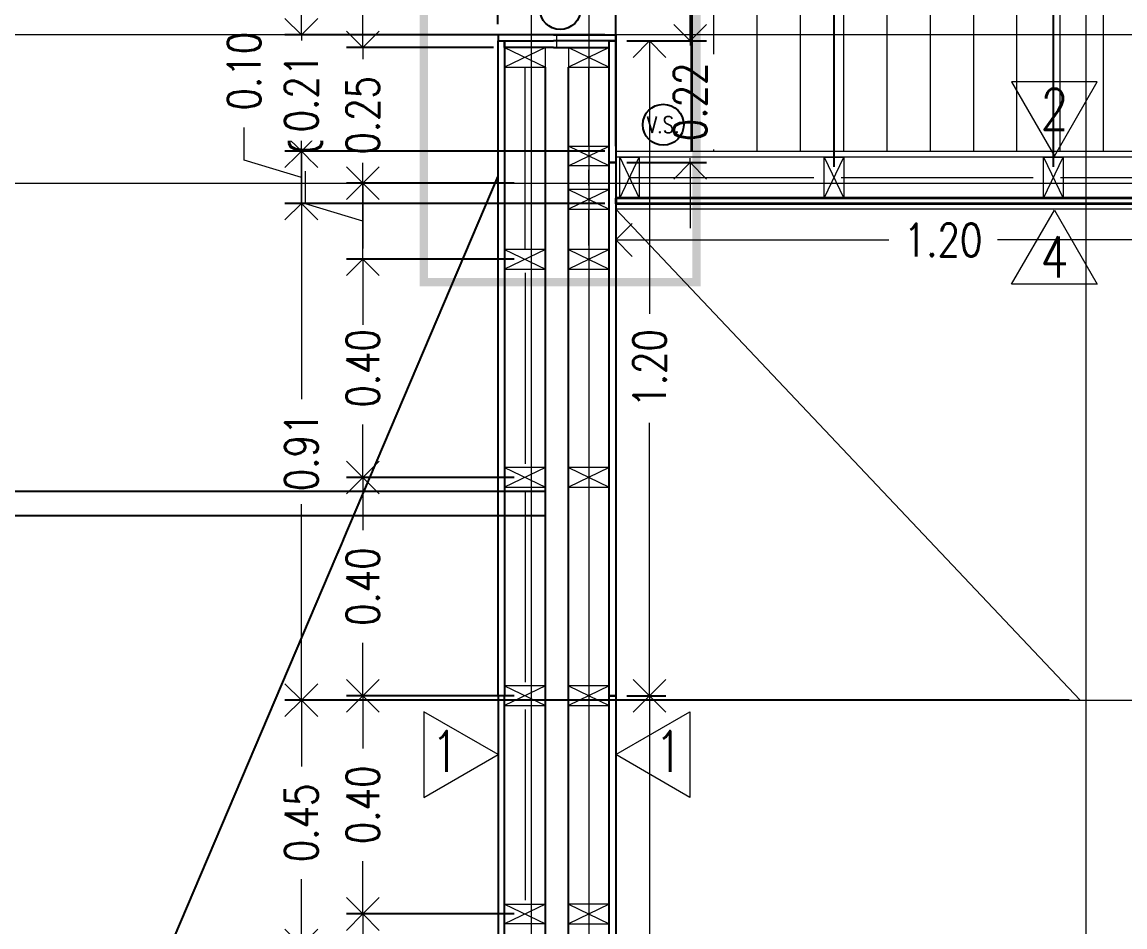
# Model space of a CAD drawing. Header units: metres. Extents: x -2 to 612, y -64 to 156.
# Drawn here: x 462.758 to 464.78, y 48.838 to 50.496 of the extents above; entities that cross this region are included whole.
import ezdxf

# ---------------------------------------------------------------- set-up
doc = ezdxf.new("R2010")
doc.units = ezdxf.units.M
doc.header["$LTSCALE"] = 5
doc.header["$MEASUREMENT"] = 0
doc.layers.get('0').update_dxf_attribs({"color": 30})
doc.layers.get('DEFPOINTS').update_dxf_attribs({"color": 210})
doc.layers.add('_AUX', color=210, linetype='Continuous', lineweight=18, plot=False)
for name, color, linetype, lineweight in [('A-ANNO-DIMS', 3, 'Continuous', 18), ('A-ANNO-SYMB', 3, 'Continuous', 18), ('A-ANNO-TEXT', 3, 'Continuous', 18), ('A-DETL-MBND', 3, 'Continuous', 18), ('A-DETL-MCUT', 4, 'Continuous', 25), ('A-ELEV-IDEN', 3, 'Continuous', 18), ('A-ELEV-MBE1', 7, 'Continuous', 35), ('A-ELEV-MBE2', 4, 'Continuous', 25), ('A-FLOR-PATT', 8, 'Continuous', 18), ('A-FURN', 8, 'Continuous', 18), ('A-SECT-MCUT', 7, 'Continuous', 35), ('A-WALL-PATT', 8, 'Continuous', 18), ('A-WALL-STUD', 3, 'Continuous', 18)]:
    doc.layers.add(name, color=color, linetype=linetype, lineweight=lineweight)
doc.styles.add('E-ROMANS', font='romans.shx', dxfattribs={"width": 0.8})
doc.dimstyles.new('E-0050_ARW_12', dxfattribs={"dimscale": 0.001, "dimtxt": 60, "dimasz": 60, "dimexe": 30, "dimexo": 20, "dimgap": 30, "dimtad": 0, "dimzin": 0, "dimdsep": 46, "dimtxsty": 'E-ROMANS', "dimblk": 'OPEN90', "dimcen": 30, "dimclrd": 256, "dimclre": 256, "dimclrt": 256, "dimadec": 0, "dimazin": 0, "dimtfac": 1, "dimtmove": 1, "dimatfit": 3, "dimldrblk": 'OPEN90', "dimfxl": 1, "dimtfill": 1, "dimtolj": 1, "dimtzin": 0, "dimlwd": -1, "dimarcsym": 0})

# ---------------------------------------------------------------- blocks, each defined once
blk = doc.blocks.new('_Open90')
at = {"color": 0, "linetype": 'ByBlock', "lineweight": -2}
for p, q in [((-0.5, 0.5), (0, 0)), ((0, 0), (-1, 0)), ((0, 0), (-0.5, -0.5))]:
    blk.add_line(p, q, dxfattribs=at)
blk = doc.blocks.new('*D1261')
at = {"layer": 'A-ANNO-DIMS', "lineweight": -2, "transparency": 16777216}
for p, q in [((463.8666, 49.2615), (463.9384, 49.2615)), ((463.8666, 48.0615), (463.9384, 48.0615))]:
    blk.add_line(p, q, dxfattribs=at)
at = {"layer": 'A-ANNO-DIMS', "transparency": 16777216}
for p, q in [((463.9084, 49.2015), (463.9084, 48.7613)), ((463.9084, 48.1215), (463.9084, 48.5618))]:
    blk.add_line(p, q, dxfattribs=at)
at = {"layer": 'DEFPOINTS', "color": 0, "transparency": 16777216}
for p in [(463.8466, 49.2615), (463.9084, 49.2615), (463.8466, 48.0615)]:
    blk.add_point(p, dxfattribs=at)
at = {"layer": 'A-ANNO-DIMS', "transparency": 16777216, "xscale": 0.06, "yscale": 0.06, "zscale": 0.06}
for p, rotation in [((463.9084, 49.2615), 90), ((463.9084, 48.0615), 270)]:
    blk.add_blockref('_Open90', p, dxfattribs=dict(at, rotation=rotation))
at = {"layer": 'A-ANNO-DIMS', "transparency": 16777216, "insert": (463.9084, 48.6615), "char_height": 0.06, "attachment_point": 5, "rotation": 90, "style": 'E-ROMANS', "bg_fill": 3, "box_fill_scale": 1.25, "bg_fill_color": 256, "bg_fill_true_color": 13158600, "bg_fill_transparency": 0}
blk.add_mtext('\\A1;1.20', dxfattribs=at)
blk = doc.blocks.new('*D1262')
at = {"layer": 'A-ANNO-DIMS', "transparency": 16777216}
for p, q in [((463.9826, 50.5215), (463.9826, 50.5815)), ((463.9826, 50.4615), (463.9826, 50.4532)), ((463.9826, 50.2385), (463.9826, 50.2469)), ((463.9826, 50.1785), (463.9826, 50.1185))]:
    blk.add_line(p, q, dxfattribs=at)
at = {"layer": 'A-ANNO-DIMS', "lineweight": -2, "transparency": 16777216}
for p, q in [((463.8666, 50.4615), (464.0126, 50.4615)), ((463.8666, 50.2385), (464.0126, 50.2385))]:
    blk.add_line(p, q, dxfattribs=at)
at = {"layer": 'DEFPOINTS', "color": 0, "transparency": 16777216}
for p in [(463.8466, 50.4615), (463.9826, 50.4615), (463.8466, 50.2385)]:
    blk.add_point(p, dxfattribs=at)
at = {"layer": 'A-ANNO-DIMS', "transparency": 16777216, "xscale": 0.06, "yscale": 0.06, "zscale": 0.06}
for p, rotation in [((463.9826, 50.4615), 270), ((463.9826, 50.2385), 90)]:
    blk.add_blockref('_Open90', p, dxfattribs=dict(at, rotation=rotation))
at = {"layer": 'A-ANNO-DIMS', "transparency": 16777216, "insert": (463.9826, 50.35), "char_height": 0.06, "attachment_point": 5, "rotation": 90, "style": 'E-ROMANS', "bg_fill": 3, "box_fill_scale": 1.25, "bg_fill_color": 256, "bg_fill_true_color": 13158600, "bg_fill_transparency": 0}
blk.add_mtext('\\A1;0.22', dxfattribs=at)
blk = doc.blocks.new('*D670')
at = {"layer": 'A-ANNO-DIMS', "lineweight": -2, "transparency": 16777216}
for p, q in [((463.66, 48.8615), (463.3526, 48.8615)), ((463.66, 48.4615), (463.3526, 48.4615))]:
    blk.add_line(p, q, dxfattribs=at)
at = {"layer": 'A-ANNO-DIMS', "transparency": 16777216}
for p, q in [((463.3826, 48.8015), (463.3826, 48.7647)), ((463.3826, 48.5215), (463.3826, 48.5584))]:
    blk.add_line(p, q, dxfattribs=at)
at = {"layer": 'DEFPOINTS', "color": 0, "transparency": 16777216}
for p in [(463.3826, 48.8615), (463.68, 48.8615), (463.68, 48.4615)]:
    blk.add_point(p, dxfattribs=at)
at = {"layer": 'A-ANNO-DIMS', "transparency": 16777216, "xscale": 0.06, "yscale": 0.06, "zscale": 0.06}
for p, rotation in [((463.3826, 48.8615), 90), ((463.3826, 48.4615), 270)]:
    blk.add_blockref('_Open90', p, dxfattribs=dict(at, rotation=rotation))
at = {"layer": 'A-ANNO-DIMS', "transparency": 16777216, "insert": (463.3826, 48.6615), "char_height": 0.06, "attachment_point": 5, "rotation": 90, "style": 'E-ROMANS', "bg_fill": 3, "box_fill_scale": 1.25, "bg_fill_color": 256, "bg_fill_true_color": 13158600, "bg_fill_transparency": 0}
blk.add_mtext('\\A1;0.40', dxfattribs=at)
blk = doc.blocks.new('*D671')
at = {"layer": 'A-ANNO-DIMS', "lineweight": -2, "transparency": 16777216}
for p, q in [((463.66, 49.2615), (463.3526, 49.2615)), ((463.66, 48.8615), (463.3526, 48.8615))]:
    blk.add_line(p, q, dxfattribs=at)
at = {"layer": 'A-ANNO-DIMS', "transparency": 16777216}
for p, q in [((463.3826, 49.2015), (463.3826, 49.1647)), ((463.3826, 48.9215), (463.3826, 48.9584))]:
    blk.add_line(p, q, dxfattribs=at)
at = {"layer": 'DEFPOINTS', "color": 0, "transparency": 16777216}
for p in [(463.3826, 49.2615), (463.68, 49.2615), (463.68, 48.8615)]:
    blk.add_point(p, dxfattribs=at)
at = {"layer": 'A-ANNO-DIMS', "transparency": 16777216, "xscale": 0.06, "yscale": 0.06, "zscale": 0.06}
for p, rotation in [((463.3826, 49.2615), 90), ((463.3826, 48.8615), 270)]:
    blk.add_blockref('_Open90', p, dxfattribs=dict(at, rotation=rotation))
at = {"layer": 'A-ANNO-DIMS', "transparency": 16777216, "insert": (463.3826, 49.0615), "char_height": 0.06, "attachment_point": 5, "rotation": 90, "style": 'E-ROMANS', "bg_fill": 3, "box_fill_scale": 1.25, "bg_fill_color": 256, "bg_fill_true_color": 13158600, "bg_fill_transparency": 0}
blk.add_mtext('\\A1;0.40', dxfattribs=at)
blk = doc.blocks.new('*D672')
at = {"layer": 'A-ANNO-DIMS', "lineweight": -2, "transparency": 16777216}
for p, q in [((463.66, 49.6615), (463.3526, 49.6615)), ((463.66, 49.2615), (463.3526, 49.2615))]:
    blk.add_line(p, q, dxfattribs=at)
at = {"layer": 'A-ANNO-DIMS', "transparency": 16777216}
for p, q in [((463.3826, 49.6015), (463.3826, 49.5647)), ((463.3826, 49.3215), (463.3826, 49.3584))]:
    blk.add_line(p, q, dxfattribs=at)
at = {"layer": 'DEFPOINTS', "color": 0, "transparency": 16777216}
for p in [(463.3826, 49.6615), (463.68, 49.6615), (463.68, 49.2615)]:
    blk.add_point(p, dxfattribs=at)
at = {"layer": 'A-ANNO-DIMS', "transparency": 16777216, "xscale": 0.06, "yscale": 0.06, "zscale": 0.06}
for p, rotation in [((463.3826, 49.6615), 90), ((463.3826, 49.2615), 270)]:
    blk.add_blockref('_Open90', p, dxfattribs=dict(at, rotation=rotation))
at = {"layer": 'A-ANNO-DIMS', "transparency": 16777216, "insert": (463.3826, 49.4615), "char_height": 0.06, "attachment_point": 5, "rotation": 90, "style": 'E-ROMANS', "bg_fill": 3, "box_fill_scale": 1.25, "bg_fill_color": 256, "bg_fill_true_color": 13158600, "bg_fill_transparency": 0}
blk.add_mtext('\\A1;0.40', dxfattribs=at)
blk = doc.blocks.new('*D673')
at = {"layer": 'A-ANNO-DIMS', "lineweight": -2, "transparency": 16777216}
for p, q in [((463.66, 50.0615), (463.3526, 50.0615)), ((463.66, 49.6615), (463.3526, 49.6615))]:
    blk.add_line(p, q, dxfattribs=at)
at = {"layer": 'A-ANNO-DIMS', "transparency": 16777216}
for p, q in [((463.3826, 50.0015), (463.3826, 49.9647)), ((463.3826, 49.7215), (463.3826, 49.7584))]:
    blk.add_line(p, q, dxfattribs=at)
at = {"layer": 'DEFPOINTS', "color": 0, "transparency": 16777216}
for p in [(463.3826, 50.0615), (463.68, 50.0615), (463.68, 49.6615)]:
    blk.add_point(p, dxfattribs=at)
at = {"layer": 'A-ANNO-DIMS', "transparency": 16777216, "xscale": 0.06, "yscale": 0.06, "zscale": 0.06}
for p, rotation in [((463.3826, 50.0615), 90), ((463.3826, 49.6615), 270)]:
    blk.add_blockref('_Open90', p, dxfattribs=dict(at, rotation=rotation))
at = {"layer": 'A-ANNO-DIMS', "transparency": 16777216, "insert": (463.3826, 49.8615), "char_height": 0.06, "attachment_point": 5, "rotation": 90, "style": 'E-ROMANS', "bg_fill": 3, "box_fill_scale": 1.25, "bg_fill_color": 256, "bg_fill_true_color": 13158600, "bg_fill_transparency": 0}
blk.add_mtext('\\A1;0.40', dxfattribs=at)
blk = doc.blocks.new('*D674')
at = {"layer": 'A-ANNO-DIMS', "transparency": 16777216}
for p, q in [((463.3826, 50.261), (463.3826, 50.321)), ((463.2776, 50.1628), (463.2776, 50.2228)), ((463.3826, 50.0615), (463.3826, 50.201)), ((463.3826, 50.0615), (463.3826, 50.201)), ((463.3826, 50.1313), (463.2776, 50.1628)), ((463.3826, 50.0015), (463.3826, 49.9415))]:
    blk.add_line(p, q, dxfattribs=at)
at = {"layer": 'A-ANNO-DIMS', "lineweight": -2, "transparency": 16777216}
for p, q in [((463.66, 50.201), (463.3526, 50.201)), ((463.66, 50.0615), (463.3526, 50.0615))]:
    blk.add_line(p, q, dxfattribs=at)
at = {"layer": 'DEFPOINTS', "color": 0, "transparency": 16777216}
for p in [(463.3826, 50.201), (463.68, 50.201), (463.68, 50.0615)]:
    blk.add_point(p, dxfattribs=at)
at = {"layer": 'A-ANNO-DIMS', "transparency": 16777216, "xscale": 0.06, "yscale": 0.06, "zscale": 0.06}
for p, rotation in [((463.3826, 50.201), 270), ((463.3826, 50.0615), 90)]:
    blk.add_blockref('_Open90', p, dxfattribs=dict(at, rotation=rotation))
at = {"layer": 'A-ANNO-DIMS', "transparency": 16777216, "insert": (463.2776, 50.3271), "char_height": 0.06, "attachment_point": 5, "rotation": 90, "style": 'E-ROMANS', "bg_fill": 3, "box_fill_scale": 1.25, "bg_fill_color": 256, "bg_fill_true_color": 13158600, "bg_fill_transparency": 0}
blk.add_mtext('\\A1;0.14', dxfattribs=at)
blk = doc.blocks.new('*D675')
at = {"layer": 'A-ANNO-DIMS', "transparency": 16777216}
for p, q in [((463.3826, 50.5095), (463.3826, 50.5695)), ((463.3826, 50.4495), (463.3826, 50.4284)), ((463.3826, 50.201), (463.3826, 50.2221)), ((463.3826, 50.141), (463.3826, 50.081))]:
    blk.add_line(p, q, dxfattribs=at)
at = {"layer": 'A-ANNO-DIMS', "lineweight": -2, "transparency": 16777216}
for p, q in [((463.6225, 50.4495), (463.3526, 50.4495)), ((463.66, 50.201), (463.3526, 50.201))]:
    blk.add_line(p, q, dxfattribs=at)
at = {"layer": 'DEFPOINTS', "color": 0, "transparency": 16777216}
for p in [(463.3826, 50.4495), (463.6425, 50.4495), (463.68, 50.201)]:
    blk.add_point(p, dxfattribs=at)
at = {"layer": 'A-ANNO-DIMS', "transparency": 16777216, "xscale": 0.06, "yscale": 0.06, "zscale": 0.06}
for p, rotation in [((463.3826, 50.4495), 270), ((463.3826, 50.201), 90)]:
    blk.add_blockref('_Open90', p, dxfattribs=dict(at, rotation=rotation))
at = {"layer": 'A-ANNO-DIMS', "transparency": 16777216, "insert": (463.3826, 50.3253), "char_height": 0.06, "attachment_point": 5, "rotation": 90, "style": 'E-ROMANS', "bg_fill": 3, "box_fill_scale": 1.25, "bg_fill_color": 256, "bg_fill_true_color": 13158600, "bg_fill_transparency": 0}
blk.add_mtext('\\A1;0.25', dxfattribs=at)
blk = doc.blocks.new('*D1263')
at = {"layer": 'A-ANNO-DIMS', "lineweight": -2, "transparency": 16777216}
for p, q in [((463.8466, 50.2685), (463.8466, 51.1469)), ((465.0466, 50.2585), (465.0466, 51.1469))]:
    blk.add_line(p, q, dxfattribs=at)
at = {"layer": 'A-ANNO-DIMS', "transparency": 16777216}
for p, q in [((463.9066, 51.1169), (464.3469, 51.1169)), ((464.9866, 51.1169), (464.5463, 51.1169))]:
    blk.add_line(p, q, dxfattribs=at)
at = {"layer": 'DEFPOINTS', "color": 0, "transparency": 16777216}
for p in [(465.0466, 51.1169), (463.8466, 50.2485), (465.0466, 50.2385)]:
    blk.add_point(p, dxfattribs=at)
at = {"layer": 'A-ANNO-DIMS', "transparency": 16777216, "xscale": 0.06, "yscale": 0.06, "zscale": 0.06, "rotation": 180}
blk.add_blockref('_Open90', (463.8466, 51.1169), dxfattribs=at)
at = {"layer": 'A-ANNO-DIMS', "transparency": 16777216, "xscale": 0.06, "yscale": 0.06, "zscale": 0.06}
blk.add_blockref('_Open90', (465.0466, 51.1169), dxfattribs=at)
at = {"layer": 'A-ANNO-DIMS', "transparency": 16777216, "insert": (464.4466, 51.1169), "char_height": 0.06, "attachment_point": 5, "style": 'E-ROMANS', "bg_fill": 3, "box_fill_scale": 1.25, "bg_fill_color": 256, "bg_fill_true_color": 13158600, "bg_fill_transparency": 0}
blk.add_mtext('\\A1;1.20', dxfattribs=at)
blk = doc.blocks.new('*D678')
at = {"layer": 'A-ANNO-DIMS', "lineweight": -2, "transparency": 16777216}
for p, q in [((463.8465, 50.1394), (463.8465, 50.0668)), ((465.0465, 50.1394), (465.0465, 50.0668))]:
    blk.add_line(p, q, dxfattribs=at)
at = {"layer": 'A-ANNO-DIMS', "transparency": 16777216}
for p, q in [((463.9065, 50.0968), (464.3468, 50.0968)), ((464.9865, 50.0968), (464.5462, 50.0968))]:
    blk.add_line(p, q, dxfattribs=at)
at = {"layer": 'DEFPOINTS', "color": 0, "transparency": 16777216}
for p in [(463.8465, 50.1594), (465.0465, 50.1594), (465.0465, 50.0968)]:
    blk.add_point(p, dxfattribs=at)
at = {"layer": 'A-ANNO-DIMS', "transparency": 16777216, "xscale": 0.06, "yscale": 0.06, "zscale": 0.06, "rotation": 180}
blk.add_blockref('_Open90', (463.8465, 50.0968), dxfattribs=at)
at = {"layer": 'A-ANNO-DIMS', "transparency": 16777216, "xscale": 0.06, "yscale": 0.06, "zscale": 0.06}
blk.add_blockref('_Open90', (465.0465, 50.0968), dxfattribs=at)
at = {"layer": 'A-ANNO-DIMS', "transparency": 16777216, "insert": (464.4465, 50.0968), "char_height": 0.06, "attachment_point": 5, "style": 'E-ROMANS', "bg_fill": 3, "box_fill_scale": 1.25, "bg_fill_color": 256, "bg_fill_true_color": 13158600, "bg_fill_transparency": 0}
blk.add_mtext('\\A1;1.20', dxfattribs=at)
blk = doc.blocks.new('*D641')
at = {"layer": 'A-ANNO-DIMS', "lineweight": -2, "transparency": 16777216}
for p, q in [((463.8466, 50.2685), (463.8466, 51.0123)), ((464.2466, 50.231), (464.2466, 51.0123))]:
    blk.add_line(p, q, dxfattribs=at)
at = {"layer": 'A-ANNO-DIMS', "transparency": 16777216}
for p, q in [((463.9066, 50.9823), (463.9434, 50.9823)), ((464.1866, 50.9823), (464.1497, 50.9823))]:
    blk.add_line(p, q, dxfattribs=at)
at = {"layer": 'DEFPOINTS', "color": 0, "transparency": 16777216}
for p in [(464.2466, 50.9823), (463.8466, 50.2485), (464.2466, 50.211)]:
    blk.add_point(p, dxfattribs=at)
at = {"layer": 'A-ANNO-DIMS', "transparency": 16777216, "xscale": 0.06, "yscale": 0.06, "zscale": 0.06, "rotation": 180}
blk.add_blockref('_Open90', (463.8466, 50.9823), dxfattribs=at)
at = {"layer": 'A-ANNO-DIMS', "transparency": 16777216, "xscale": 0.06, "yscale": 0.06, "zscale": 0.06}
blk.add_blockref('_Open90', (464.2466, 50.9823), dxfattribs=at)
at = {"layer": 'A-ANNO-DIMS', "transparency": 16777216, "insert": (464.0466, 50.9823), "char_height": 0.06, "attachment_point": 5, "style": 'E-ROMANS', "bg_fill": 3, "box_fill_scale": 1.25, "bg_fill_color": 256, "bg_fill_true_color": 13158600, "bg_fill_transparency": 0}
blk.add_mtext('\\A1;0.40', dxfattribs=at)
blk = doc.blocks.new('*D642')
at = {"layer": 'A-ANNO-DIMS', "lineweight": -2, "transparency": 16777216}
for p, q in [((464.2466, 50.231), (464.2466, 51.0123)), ((464.6486, 50.231), (464.6486, 51.0123))]:
    blk.add_line(p, q, dxfattribs=at)
at = {"layer": 'A-ANNO-DIMS', "transparency": 16777216}
for p, q in [((464.3066, 50.9823), (464.3444, 50.9823)), ((464.5886, 50.9823), (464.5507, 50.9823))]:
    blk.add_line(p, q, dxfattribs=at)
at = {"layer": 'DEFPOINTS', "color": 0, "transparency": 16777216}
for p in [(464.6486, 50.9823), (464.2466, 50.211), (464.6486, 50.211)]:
    blk.add_point(p, dxfattribs=at)
at = {"layer": 'A-ANNO-DIMS', "transparency": 16777216, "xscale": 0.06, "yscale": 0.06, "zscale": 0.06, "rotation": 180}
blk.add_blockref('_Open90', (464.2466, 50.9823), dxfattribs=at)
at = {"layer": 'A-ANNO-DIMS', "transparency": 16777216, "xscale": 0.06, "yscale": 0.06, "zscale": 0.06}
blk.add_blockref('_Open90', (464.6486, 50.9823), dxfattribs=at)
at = {"layer": 'A-ANNO-DIMS', "transparency": 16777216, "insert": (464.4476, 50.9823), "char_height": 0.06, "attachment_point": 5, "style": 'E-ROMANS', "bg_fill": 3, "box_fill_scale": 1.25, "bg_fill_color": 256, "bg_fill_true_color": 13158600, "bg_fill_transparency": 0}
blk.add_mtext('\\A1;0.40', dxfattribs=at)
blk = doc.blocks.new('*D1250')
at = {"layer": 'A-ANNO-DIMS', "lineweight": -2, "transparency": 16777216}
for p, q in [((464.6486, 50.231), (464.6486, 51.0123)), ((465.0466, 50.2685), (465.0466, 51.0123))]:
    blk.add_line(p, q, dxfattribs=at)
at = {"layer": 'A-ANNO-DIMS', "transparency": 16777216}
for p, q in [((464.7086, 50.9823), (464.7444, 50.9823)), ((464.9866, 50.9823), (464.9507, 50.9823))]:
    blk.add_line(p, q, dxfattribs=at)
at = {"layer": 'DEFPOINTS', "color": 0, "transparency": 16777216}
for p in [(465.0466, 50.9823), (465.0466, 50.2485), (464.6486, 50.211)]:
    blk.add_point(p, dxfattribs=at)
at = {"layer": 'A-ANNO-DIMS', "transparency": 16777216, "xscale": 0.06, "yscale": 0.06, "zscale": 0.06, "rotation": 180}
blk.add_blockref('_Open90', (464.6486, 50.9823), dxfattribs=at)
at = {"layer": 'A-ANNO-DIMS', "transparency": 16777216, "xscale": 0.06, "yscale": 0.06, "zscale": 0.06}
blk.add_blockref('_Open90', (465.0466, 50.9823), dxfattribs=at)
at = {"layer": 'A-ANNO-DIMS', "transparency": 16777216, "insert": (464.8476, 50.9823), "char_height": 0.06, "attachment_point": 5, "style": 'E-ROMANS', "bg_fill": 3, "box_fill_scale": 1.25, "bg_fill_color": 256, "bg_fill_true_color": 13158600, "bg_fill_transparency": 0}
blk.add_mtext('\\A1;0.40', dxfattribs=at)
blk = doc.blocks.new('*D638')
at = {"layer": 'A-ANNO-DIMS', "lineweight": -2, "transparency": 16777216}
for p, q in [((464.6776, 49.2535), (463.24, 49.2535)), ((464.7266, 48.8035), (463.24, 48.8035))]:
    blk.add_line(p, q, dxfattribs=at)
at = {"layer": 'A-ANNO-DIMS', "transparency": 16777216}
for p, q in [((463.27, 49.1935), (463.27, 49.1317)), ((463.27, 48.8635), (463.27, 48.9254))]:
    blk.add_line(p, q, dxfattribs=at)
at = {"layer": 'DEFPOINTS', "color": 0, "transparency": 16777216}
for p in [(463.27, 49.2535), (464.6976, 49.2535), (464.7466, 48.8035)]:
    blk.add_point(p, dxfattribs=at)
at = {"layer": 'A-ANNO-DIMS', "transparency": 16777216, "xscale": 0.06, "yscale": 0.06, "zscale": 0.06}
for p, rotation in [((463.27, 49.2535), 90), ((463.27, 48.8035), 270)]:
    blk.add_blockref('_Open90', p, dxfattribs=dict(at, rotation=rotation))
at = {"layer": 'A-ANNO-DIMS', "transparency": 16777216, "insert": (463.27, 49.0285), "char_height": 0.06, "attachment_point": 5, "rotation": 90, "style": 'E-ROMANS', "bg_fill": 3, "box_fill_scale": 1.25, "bg_fill_color": 256, "bg_fill_true_color": 13158600, "bg_fill_transparency": 0}
blk.add_mtext('\\A1;0.45', dxfattribs=at)
blk = doc.blocks.new('*D1244')
at = {"layer": 'A-ANNO-DIMS', "lineweight": -2, "transparency": 16777216}
for p, q in [((463.8266, 50.1635), (463.24, 50.1635)), ((464.6776, 49.2535), (463.24, 49.2535))]:
    blk.add_line(p, q, dxfattribs=at)
at = {"layer": 'A-ANNO-DIMS', "transparency": 16777216}
for p, q in [((463.27, 50.1035), (463.27, 49.8048)), ((463.27, 49.3135), (463.27, 49.6123))]:
    blk.add_line(p, q, dxfattribs=at)
at = {"layer": 'DEFPOINTS', "color": 0, "transparency": 16777216}
for p in [(463.27, 50.1635), (463.8466, 50.1635), (464.6976, 49.2535)]:
    blk.add_point(p, dxfattribs=at)
at = {"layer": 'A-ANNO-DIMS', "transparency": 16777216, "xscale": 0.06, "yscale": 0.06, "zscale": 0.06}
for p, rotation in [((463.27, 50.1635), 90), ((463.27, 49.2535), 270)]:
    blk.add_blockref('_Open90', p, dxfattribs=dict(at, rotation=rotation))
at = {"layer": 'A-ANNO-DIMS', "transparency": 16777216, "insert": (463.27, 49.7085), "char_height": 0.06, "attachment_point": 5, "rotation": 90, "style": 'E-ROMANS', "bg_fill": 3, "box_fill_scale": 1.25, "bg_fill_color": 256, "bg_fill_true_color": 13158600, "bg_fill_transparency": 0}
blk.add_mtext('\\A1;0.91', dxfattribs=at)
blk = doc.blocks.new('*D1245')
at = {"layer": 'A-ANNO-DIMS', "transparency": 16777216}
for p, q in [((463.27, 50.3195), (463.27, 50.3795)), ((463.165, 50.243), (463.165, 50.303)), ((463.27, 50.2115), (463.165, 50.243)), ((463.27, 50.1635), (463.27, 50.2595)), ((463.27, 50.1635), (463.27, 50.2595)), ((463.27, 50.1035), (463.27, 50.0435))]:
    blk.add_line(p, q, dxfattribs=at)
at = {"layer": 'A-ANNO-DIMS', "lineweight": -2, "transparency": 16777216}
for p, q in [((463.8266, 50.2595), (463.24, 50.2595)), ((463.8266, 50.1635), (463.24, 50.1635))]:
    blk.add_line(p, q, dxfattribs=at)
at = {"layer": 'DEFPOINTS', "color": 0, "transparency": 16777216}
for p in [(463.27, 50.2595), (463.8466, 50.2595), (463.8466, 50.1635)]:
    blk.add_point(p, dxfattribs=at)
at = {"layer": 'A-ANNO-DIMS', "transparency": 16777216, "xscale": 0.06, "yscale": 0.06, "zscale": 0.06}
for p, rotation in [((463.27, 50.2595), 270), ((463.27, 50.1635), 90)]:
    blk.add_blockref('_Open90', p, dxfattribs=dict(at, rotation=rotation))
at = {"layer": 'A-ANNO-DIMS', "transparency": 16777216, "insert": (463.165, 50.4062), "char_height": 0.06, "attachment_point": 5, "rotation": 90, "style": 'E-ROMANS', "bg_fill": 3, "box_fill_scale": 1.25, "bg_fill_color": 256, "bg_fill_true_color": 13158600, "bg_fill_transparency": 0}
blk.add_mtext('\\A1;0.10', dxfattribs=at)
blk = doc.blocks.new('*D1246')
at = {"layer": 'A-ANNO-DIMS', "transparency": 16777216}
for p, q in [((463.27, 50.5325), (463.27, 50.5925)), ((463.27, 50.4725), (463.27, 50.4623)), ((463.27, 50.2595), (463.27, 50.2697)), ((463.27, 50.1995), (463.27, 50.1395))]:
    blk.add_line(p, q, dxfattribs=at)
at = {"layer": 'A-ANNO-DIMS', "lineweight": -2, "transparency": 16777216}
for p, q in [((463.8266, 50.4725), (463.24, 50.4725)), ((463.8266, 50.2595), (463.24, 50.2595))]:
    blk.add_line(p, q, dxfattribs=at)
at = {"layer": 'DEFPOINTS', "color": 0, "transparency": 16777216}
for p in [(463.27, 50.4725), (463.8466, 50.4725), (463.8466, 50.2595)]:
    blk.add_point(p, dxfattribs=at)
at = {"layer": 'A-ANNO-DIMS', "transparency": 16777216, "xscale": 0.06, "yscale": 0.06, "zscale": 0.06}
for p, rotation in [((463.27, 50.4725), 270), ((463.27, 50.2595), 90)]:
    blk.add_blockref('_Open90', p, dxfattribs=dict(at, rotation=rotation))
at = {"layer": 'A-ANNO-DIMS', "transparency": 16777216, "insert": (463.27, 50.366), "char_height": 0.06, "attachment_point": 5, "rotation": 90, "style": 'E-ROMANS', "bg_fill": 3, "box_fill_scale": 1.25, "bg_fill_color": 256, "bg_fill_true_color": 13158600, "bg_fill_transparency": 0}
blk.add_mtext('\\A1;0.21', dxfattribs=at)
blk = doc.blocks.new('*D1155')
at = {"layer": 'A-ANNO-DIMS', "lineweight": -2, "transparency": 16777216}
for p, q in [((463.8666, 50.4615), (463.9384, 50.4615)), ((463.8666, 49.2615), (463.9384, 49.2615))]:
    blk.add_line(p, q, dxfattribs=at)
at = {"layer": 'A-ANNO-DIMS', "transparency": 16777216}
for p, q in [((463.9084, 50.4015), (463.9084, 49.9612)), ((463.9084, 49.3215), (463.9084, 49.7618))]:
    blk.add_line(p, q, dxfattribs=at)
at = {"layer": 'DEFPOINTS', "color": 0, "transparency": 16777216}
for p in [(463.8466, 50.4615), (463.9084, 50.4615), (463.8466, 49.2615)]:
    blk.add_point(p, dxfattribs=at)
at = {"layer": 'A-ANNO-DIMS', "transparency": 16777216, "xscale": 0.06, "yscale": 0.06, "zscale": 0.06}
for p, rotation in [((463.9084, 50.4615), 90), ((463.9084, 49.2615), 270)]:
    blk.add_blockref('_Open90', p, dxfattribs=dict(at, rotation=rotation))
at = {"layer": 'A-ANNO-DIMS', "transparency": 16777216, "insert": (463.9084, 49.8615), "char_height": 0.06, "attachment_point": 5, "rotation": 90, "style": 'E-ROMANS', "bg_fill": 3, "box_fill_scale": 1.25, "bg_fill_color": 256, "bg_fill_true_color": 13158600, "bg_fill_transparency": 0}
blk.add_mtext('\\A1;1.20', dxfattribs=at)
blk = doc.blocks.new('*D794')
at = {"layer": 'A-ANNO-DIMS', "lineweight": -2, "transparency": 16777216}
for p, q in [((460.6525, 50.2685), (460.6525, 51.1479)), ((463.6305, 50.4925), (463.6305, 51.1479))]:
    blk.add_line(p, q, dxfattribs=at)
at = {"layer": 'A-ANNO-DIMS', "transparency": 16777216}
for p, q in [((460.7125, 51.1179), (462.0384, 51.1179)), ((463.5705, 51.1179), (462.2447, 51.1179))]:
    blk.add_line(p, q, dxfattribs=at)
at = {"layer": 'DEFPOINTS', "color": 0, "transparency": 16777216}
for p in [(463.6305, 51.1179), (463.6305, 50.4725), (460.6525, 50.2485)]:
    blk.add_point(p, dxfattribs=at)
at = {"layer": 'A-ANNO-DIMS', "transparency": 16777216, "xscale": 0.06, "yscale": 0.06, "zscale": 0.06, "rotation": 180}
blk.add_blockref('_Open90', (460.6525, 51.1179), dxfattribs=at)
at = {"layer": 'A-ANNO-DIMS', "transparency": 16777216, "xscale": 0.06, "yscale": 0.06, "zscale": 0.06}
blk.add_blockref('_Open90', (463.6305, 51.1179), dxfattribs=at)
at = {"layer": 'A-ANNO-DIMS', "transparency": 16777216, "insert": (462.1415, 51.1179), "char_height": 0.06, "attachment_point": 5, "style": 'E-ROMANS', "bg_fill": 3, "box_fill_scale": 1.25, "bg_fill_color": 256, "bg_fill_true_color": 13158600, "bg_fill_transparency": 0}
blk.add_mtext('\\A1;2.98', dxfattribs=at)
blk = doc.blocks.new('*D795')
at = {"layer": 'A-ANNO-DIMS', "lineweight": -2, "transparency": 16777216}
for p, q in [((463.6305, 50.4925), (463.6305, 51.1479)), ((463.8466, 50.4925), (463.8466, 51.1479))]:
    blk.add_line(p, q, dxfattribs=at)
at = {"layer": 'A-ANNO-DIMS', "transparency": 16777216}
for p, q in [((463.5705, 51.1179), (463.5105, 51.1179)), ((463.6305, 51.1179), (463.6354, 51.1179)), ((463.8466, 51.1179), (463.8417, 51.1179)), ((463.9066, 51.1179), (463.9666, 51.1179))]:
    blk.add_line(p, q, dxfattribs=at)
at = {"layer": 'DEFPOINTS', "color": 0, "transparency": 16777216}
for p in [(463.8466, 51.1179), (463.6305, 50.4725), (463.8466, 50.4725)]:
    blk.add_point(p, dxfattribs=at)
at = {"layer": 'A-ANNO-DIMS', "transparency": 16777216, "xscale": 0.06, "yscale": 0.06, "zscale": 0.06}
blk.add_blockref('_Open90', (463.6305, 51.1179), dxfattribs=at)
at = {"layer": 'A-ANNO-DIMS', "transparency": 16777216, "xscale": 0.06, "yscale": 0.06, "zscale": 0.06, "rotation": 180}
blk.add_blockref('_Open90', (463.8466, 51.1179), dxfattribs=at)
at = {"layer": 'A-ANNO-DIMS', "transparency": 16777216, "insert": (463.7385, 51.1179), "char_height": 0.06, "attachment_point": 5, "style": 'E-ROMANS', "bg_fill": 3, "box_fill_scale": 1.25, "bg_fill_color": 256, "bg_fill_true_color": 13158600, "bg_fill_transparency": 0}
blk.add_mtext('\\A1;0.22', dxfattribs=at)

msp = doc.modelspace()

# ---------------------------------------------------------------- hatches: boundary and pattern name
at = {"layer": 'A-FLOR-PATT'}
h = msp.add_hatch(dxfattribs=at)
h.set_pattern_fill('LINE', color=256, scale=0.025, angle=90, style=0)
h.set_pattern_definition([(90, (0, 0), (-0.079375, 5e-18), [])])
h.paths.add_polyline_path([(465.89358, 50.74853), (464.70863, 50.74853), (464.70863, 50.47252), (465.89358, 50.47252)])
h.paths.add_polyline_path([(465.89358, 50.47252), (464.70863, 50.47252), (464.70863, 50.25954), (465.04657, 50.25954), (465.07157, 50.25954), (465.07158, 50.25954), (465.86858, 50.25954), (465.89358, 50.25954)])
h.paths.add_polyline_path([(464.70863, 50.47252), (463.99456, 50.47253), (463.99456, 50.25954), (464.70863, 50.25954)])
h.paths.add_polyline_path([(464.70863, 50.74853), (463.98507, 50.74853), (463.98507, 50.59953), (463.99456, 50.59953), (463.99456, 50.47253), (464.70863, 50.47252)])
h.paths.add_polyline_path([(463.99456, 50.59953), (463.98507, 50.59953), (463.98507, 50.47253), (463.99456, 50.47253)], flags=17)
h.paths.add_polyline_path([(463.99456, 50.47253), (463.98507, 50.47253), (463.98507, 50.25954), (463.99456, 50.25954)])

# ---------------------------------------------------------------- linework, layer by layer
at = {"layer": 'A-ANNO-SYMB'}
msp.add_line((478.32254, 50.20004), (455.48822, 50.20004), dxfattribs=at)
at = {"layer": 'A-DETL-MBND'}
msp.add_lwpolyline([(465.04657, 50.24853), (463.84657, 50.24854), (463.84657, 50.25954), (465.04657, 50.25954)], dxfattribs=at)
at = {"layer": 'A-DETL-MCUT'}
msp.add_lwpolyline([(463.73254, 50.44952), (463.83457, 50.44953), (463.83457, 50.46153), (463.73254, 50.46153)], dxfattribs=at)
for points in [[(463.83457, 50.23854), (463.83457, 50.46153), (463.84657, 50.46153), (463.84657, 50.23853)], [(463.83457, 49.26154), (463.83457, 50.23854), (463.84657, 50.23854), (463.84657, 49.26154)], [(463.83457, 48.06154), (463.83457, 49.26154), (463.84657, 49.26154), (463.84657, 48.06154)]]:
    msp.add_lwpolyline(points, close=True, dxfattribs=at)
at = {"layer": 'A-ELEV-MBE2'}
msp.add_line((463.75957, 43.00954), (463.75957, 50.41353), dxfattribs=at)
at = {"layer": 'A-ELEV-MBE2', "ltscale": 0.05}
msp.add_circle((463.74455, 50.52012), 0.0375, dxfattribs=at)

# ---------------------------------------------------------------- dimensions: what is measured, and where the dimension line sits
at = {"layer": 'A-ANNO-DIMS'}
dim = msp.add_linear_dim(base=(463.38261, 48.86153), p1=(463.68002, 48.46153), p2=(463.68002, 48.86153), angle=90, dimstyle='E-0050_ARW_12', dxfattribs=at)
dim.commit()
dim.dimension.update_dxf_attribs({"geometry": '*D670', "text_midpoint": (463.38261, 48.66153)})

# ---------------------------------------------------------------- next in the draw order: dimensions: what is measured, and where the dimension line sits
for base, p1, p2, picture, middle in [((463.98262, 50.46153), (463.84657, 50.23854), (463.84657, 50.46153), '*D1262', (463.98262, 50.35003)), ((463.38261, 49.26153), (463.68002, 48.86153), (463.68002, 49.26153), '*D671', (463.38261, 49.06153)), ((463.90843, 49.26154), (463.84657, 48.06154), (463.84657, 49.26154), '*D1261', (463.90843, 48.66154))]:
    dim = msp.add_linear_dim(base=base, p1=p1, p2=p2, angle=90, dimstyle='E-0050_ARW_12', dxfattribs=at)
    dim.commit()
    dim.dimension.update_dxf_attribs({"geometry": picture, "text_midpoint": middle})

# ---------------------------------------------------------------- next in the draw order: dimensions: what is measured, and where the dimension line sits
for base, p1, p2, picture, middle in [((465.04657, 51.1169), (463.84657, 50.24854), (465.04657, 50.23853), '*D1263', (464.44657, 51.1169)), ((465.04647, 50.09676), (463.84647, 50.15943), (465.04647, 50.15943), '*D678', (464.44647, 50.09676))]:
    dim = msp.add_linear_dim(base=base, p1=p1, p2=p2, dimstyle='E-0050_ARW_12', dxfattribs=at)
    dim.commit()
    dim.dimension.update_dxf_attribs({"geometry": picture, "text_midpoint": middle})
dim = msp.add_linear_dim(base=(463.38261, 49.66153), p1=(463.68002, 49.26153), p2=(463.68002, 49.66153), angle=90, dimstyle='E-0050_ARW_12', dxfattribs=at)
dim.commit()
dim.dimension.update_dxf_attribs({"geometry": '*D672', "text_midpoint": (463.38261, 49.46153)})

# ---------------------------------------------------------------- next in the draw order: linework, layer by layer
at = {"layer": 'A-DETL-MCUT'}
msp.add_lwpolyline([(463.73254, 50.47253), (463.84657, 50.47253), (463.84657, 50.46153), (463.73254, 50.46153)], dxfattribs=at)
at = {"layer": 'A-ELEV-IDEN'}
msp.add_line((469.92956, 50.47252), (463.84657, 50.47253), dxfattribs=at)
at = {"layer": 'A-SECT-MCUT'}
msp.add_lwpolyline([(463.84657, 50.17354), (463.84657, 50.16354), (465.04657, 50.16354), (465.04657, 50.17354)], close=True, dxfattribs=at)

# ---------------------------------------------------------------- next in the draw order: dimensions: what is measured, and where the dimension line sits
at = {"layer": 'A-ANNO-DIMS'}
for base, p1, p2, picture, middle in [((463.38261, 50.06153), (463.68002, 49.66153), (463.68002, 50.06153), '*D673', (463.38261, 49.86153)), ((463.27001, 49.25354), (464.74657, 48.80354), (464.69759, 49.25354), '*D638', (463.27001, 49.02854))]:
    dim = msp.add_linear_dim(base=base, p1=p1, p2=p2, angle=90, dimstyle='E-0050_ARW_12', dxfattribs=at)
    dim.commit()
    dim.dimension.update_dxf_attribs({"geometry": picture, "text_midpoint": middle})

# ---------------------------------------------------------------- next in the draw order: linework, layer by layer
at = {"layer": 'A-ANNO-TEXT'}
for points in [[(463.63053, 49.15363), (463.49467, 49.23206), (463.49467, 49.07519)], [(463.84657, 49.15363), (463.98243, 49.23206), (463.98243, 49.07519)]]:
    msp.add_lwpolyline(points, close=True, dxfattribs=at)
at = {"layer": 'A-WALL-PATT', "ltscale": 0.1}
for p, q in [((463.68002, 49.23655), (463.68002, 48.88655)), ((463.79707, 49.23654), (463.79707, 48.88654))]:
    msp.add_line(p, q, dxfattribs=at)
at = {"layer": 'A-WALL-STUD'}
for p, q in [((463.64252, 48.87954), (463.71752, 48.84354)), ((463.71752, 48.87954), (463.64252, 48.84354)), ((463.83457, 48.87954), (463.75957, 48.84354)), ((463.75957, 48.87954), (463.83457, 48.84354))]:
    msp.add_line(p, q, dxfattribs=at)
for points in [[(463.64252, 48.87954), (463.71752, 48.87954), (463.71752, 48.84354), (463.64252, 48.84354)], [(463.83457, 48.87954), (463.75957, 48.87954), (463.75957, 48.84354), (463.83457, 48.84354)]]:
    msp.add_lwpolyline(points, close=True, dxfattribs=at)

# ---------------------------------------------------------------- next in the draw order: texts
at = {"layer": 'A-ANNO-TEXT', "char_height": 0.075, "attachment_point": 5, "style": 'E-ROMANS'}
for insert, rotation in [((463.53362, 49.15928), 0.00048), ((463.94347, 49.15928), 359.99952)]:
    msp.add_mtext('\\pi-0.45,l0.45,t0.45;1', dxfattribs=dict(at, insert=insert, rotation=rotation))

# ---------------------------------------------------------------- next in the draw order: dimensions: what is measured, and where the dimension line sits
at = {"layer": 'A-ANNO-DIMS'}
dim = msp.add_linear_dim(base=(464.24657, 50.98234), p1=(463.84657, 50.24853), p2=(464.24657, 50.21104), dimstyle='E-0050_ARW_12', dxfattribs=at)
dim.commit()
dim.dimension.update_dxf_attribs({"geometry": '*D641', "text_midpoint": (464.04657, 50.98234)})
dim = msp.add_linear_dim(base=(463.38261, 50.20103), p1=(463.68002, 50.06153), p2=(463.68002, 50.20103), angle=90, dimstyle='E-0050_ARW_12', dxfattribs=at)
dim.commit()
dim.dimension.update_dxf_attribs({"geometry": '*D674', "text_midpoint": (463.27761, 50.25278)})

# ---------------------------------------------------------------- next in the draw order: linework, layer by layer
at = {"layer": 'A-ELEV-MBE2', "ltscale": 0.05}
msp.add_circle((463.93343, 50.308), 0.0375, dxfattribs=at)

# ---------------------------------------------------------------- next in the draw order: texts
at = {"layer": 'A-ANNO-TEXT', "insert": (463.93343, 50.308), "char_height": 0.03, "attachment_point": 5, "style": 'E-ROMANS'}
msp.add_mtext('\\pi-0.09,l0.09,t0.09;V.S.', dxfattribs=at)

# ---------------------------------------------------------------- next in the draw order: dimensions: what is measured, and where the dimension line sits
at = {"layer": 'A-ANNO-DIMS'}
dim = msp.add_linear_dim(base=(464.64857, 50.98234), p1=(464.24657, 50.21104), p2=(464.64857, 50.21104), dimstyle='E-0050_ARW_12', dxfattribs=at)
dim.commit()
dim.dimension.update_dxf_attribs({"geometry": '*D642', "text_midpoint": (464.44757, 50.98234)})
dim = msp.add_linear_dim(base=(463.38261, 50.44952), p1=(463.68002, 50.20103), p2=(463.64253, 50.44952), angle=90, dimstyle='E-0050_ARW_12', dxfattribs=at)
dim.commit()
dim.dimension.update_dxf_attribs({"geometry": '*D675', "text_midpoint": (463.38261, 50.32527)})

# ---------------------------------------------------------------- next in the draw order: linework, layer by layer
at = {"layer": 'A-WALL-PATT', "ltscale": 0.1}
msp.add_line((464.61157, 50.21094), (464.25956, 50.21094), dxfattribs=at)

# ---------------------------------------------------------------- next in the draw order: dimensions: what is measured, and where the dimension line sits
at = {"layer": 'A-ANNO-DIMS'}
dim = msp.add_linear_dim(base=(465.04657, 50.98234), p1=(464.64857, 50.21104), p2=(465.04657, 50.24853), dimstyle='E-0050_ARW_12', dxfattribs=at)
dim.commit()
dim.dimension.update_dxf_attribs({"geometry": '*D1250', "text_midpoint": (464.84757, 50.98234)})
dim = msp.add_linear_dim(base=(463.27001, 50.16354), p1=(464.69759, 49.25354), p2=(463.84657, 50.16354), angle=90, dimstyle='E-0050_ARW_12', dxfattribs=at)
dim.commit()
dim.dimension.update_dxf_attribs({"geometry": '*D1244', "text_midpoint": (463.27001, 49.70854)})

# ---------------------------------------------------------------- next in the draw order: linework, layer by layer
at = {"layer": 'A-ANNO-SYMB'}
msp.add_lwpolyline([(464.70863, 42.49192), (464.70863, 50.83598)], dxfattribs=at)
at = {"layer": 'A-ANNO-TEXT'}
for points in [[(464.6506, 50.25054), (464.72904, 50.3864), (464.57216, 50.3864)], [(464.6506, 50.15154), (464.72904, 50.01568), (464.57216, 50.01568)]]:
    msp.add_lwpolyline(points, close=True, dxfattribs=at)
at = {"layer": 'A-DETL-MCUT'}
msp.add_lwpolyline([(463.64252, 48.06154), (463.64253, 49.26154), (463.63053, 49.26154), (463.63052, 48.06154)], close=True, dxfattribs=at)
at = {"layer": 'A-ELEV-MBE1'}
msp.add_lwpolyline([(465.89358, 50.25954), (465.89358, 50.74853), (463.98507, 50.74853), (463.98507, 50.25954)], dxfattribs=at)
at = {"layer": 'A-ELEV-MBE2'}
for p, q in [((460.56752, 49.63655), (463.71753, 49.63656)), ((460.56752, 49.59155), (463.71753, 49.59156))]:
    msp.add_line(p, q, dxfattribs=at)
at = {"layer": 'A-WALL-PATT', "ltscale": 0.1}
for p, q in [((465.01057, 50.21094), (464.66157, 50.21094)), ((463.68002, 49.63653), (463.68002, 49.28653)), ((463.79707, 49.63654), (463.79707, 49.28654))]:
    msp.add_line(p, q, dxfattribs=at)
at = {"layer": 'A-WALL-STUD'}
for p, q in [((464.22857, 50.17354), (464.26457, 50.24854)), ((464.22857, 50.24854), (464.26457, 50.17354)), ((464.63057, 50.17354), (464.66657, 50.24854)), ((464.63057, 50.24854), (464.66657, 50.17354)), ((463.71752, 49.67953), (463.64252, 49.64353)), ((463.64252, 49.67953), (463.71752, 49.64353)), ((463.83457, 49.67954), (463.75957, 49.64354)), ((463.75957, 49.67954), (463.83457, 49.64354)), ((463.71752, 49.27955), (463.64252, 49.24355)), ((463.64252, 49.27955), (463.71752, 49.24355)), ((463.83457, 49.27954), (463.75957, 49.24354)), ((463.75957, 49.27954), (463.83457, 49.24354))]:
    msp.add_line(p, q, dxfattribs=at)
for points in [[(464.22857, 50.17354), (464.22857, 50.24854), (464.26457, 50.24854), (464.26457, 50.17354)], [(464.63057, 50.17354), (464.63057, 50.24854), (464.66657, 50.24854), (464.66657, 50.17354)], [(463.71752, 49.67953), (463.64252, 49.67953), (463.64252, 49.64353), (463.71752, 49.64353)], [(463.83457, 49.67954), (463.75957, 49.67954), (463.75957, 49.64354), (463.83457, 49.64354)], [(463.71752, 49.27955), (463.64252, 49.27955), (463.64252, 49.24355), (463.71752, 49.24355)], [(463.83457, 49.27954), (463.75957, 49.27954), (463.75957, 49.24354), (463.83457, 49.24354)]]:
    msp.add_lwpolyline(points, close=True, dxfattribs=at)

# ---------------------------------------------------------------- next in the draw order: texts
at = {"layer": 'A-ANNO-TEXT', "char_height": 0.075, "attachment_point": 5, "style": 'E-ROMANS'}
for s, insert, rotation in [('\\pi-0.45,l0.45,t0.45;2', (464.6506, 50.33629), 0.00048), ('\\pi-0.45,l0.45,t0.45;4', (464.6506, 50.06579), 359.99952)]:
    msp.add_mtext(s, dxfattribs=dict(at, insert=insert, rotation=rotation))

# ---------------------------------------------------------------- next in the draw order: dimensions: what is measured, and where the dimension line sits
at = {"layer": 'A-ANNO-DIMS'}
dim = msp.add_linear_dim(base=(463.27001, 50.25954), p1=(463.84657, 50.16354), p2=(463.84657, 50.25954), angle=90, dimstyle='E-0050_ARW_12', dxfattribs=at)
dim.commit()
dim.dimension.update_dxf_attribs({"geometry": '*D1245', "text_midpoint": (463.16501, 50.33304)})

# ---------------------------------------------------------------- next in the draw order: linework, layer by layer
at = {"layer": 'A-WALL-PATT', "ltscale": 0.1}
for p, q in [((463.68003, 50.03653), (463.68003, 49.68653)), ((463.79707, 50.03654), (463.79707, 49.68654))]:
    msp.add_line(p, q, dxfattribs=at)
at = {"layer": 'A-WALL-STUD'}
for p, q in [((463.71753, 50.07953), (463.64253, 50.04353)), ((463.64253, 50.07953), (463.71753, 50.04353)), ((463.83457, 50.07954), (463.75957, 50.04354)), ((463.75957, 50.07954), (463.83457, 50.04354)), ((463.83457, 50.07954), (463.75957, 50.04354)), ((463.75957, 50.07954), (463.83457, 50.04354))]:
    msp.add_line(p, q, dxfattribs=at)
for points in [[(463.71753, 50.07953), (463.64253, 50.07953), (463.64253, 50.04353), (463.71753, 50.04353)], [(463.83457, 50.07954), (463.75957, 50.07954), (463.75957, 50.04354), (463.83457, 50.04354)], [(463.83457, 50.07954), (463.75957, 50.07954), (463.75957, 50.04354), (463.83457, 50.04354)]]:
    msp.add_lwpolyline(points, close=True, dxfattribs=at)

# ---------------------------------------------------------------- next in the draw order: dimensions: what is measured, and where the dimension line sits
at = {"layer": 'A-ANNO-DIMS'}
dim = msp.add_linear_dim(base=(463.27001, 50.47253), p1=(463.84657, 50.25954), p2=(463.84657, 50.47253), angle=90, dimstyle='E-0050_ARW_12', dxfattribs=at)
dim.commit()
dim.dimension.update_dxf_attribs({"geometry": '*D1246', "text_midpoint": (463.27001, 50.36603)})

# ---------------------------------------------------------------- next in the draw order: linework, layer by layer
at = {"layer": 'A-ANNO-SYMB'}
for p, q in [((463.79707, 52.74904), (463.79707, 41.59435)), ((463.69203, 41.94594), (463.69203, 52.35044))]:
    msp.add_line(p, q, dxfattribs=at)
at = {"layer": 'A-DETL-MCUT'}
for points in [[(463.73254, 50.47253), (463.63052, 50.47252), (463.63052, 50.46152), (463.73254, 50.46153)], [(463.73255, 50.44948), (463.64253, 50.44949), (463.64253, 50.46148), (463.73255, 50.46148)]]:
    msp.add_lwpolyline(points, dxfattribs=at)
msp.add_lwpolyline([(463.63053, 49.26153), (463.63052, 50.46153), (463.64252, 50.46153), (463.64253, 49.26153)], close=True, dxfattribs=at)
at = {"layer": 'A-ELEV-IDEN'}
msp.add_line((463.63052, 50.47252), (457.53552, 50.47253), dxfattribs=at)
at = {"layer": 'A-ELEV-MBE2'}
msp.add_line((463.71753, 43.00954), (463.71753, 50.41348), dxfattribs=at)
at = {"layer": 'A-ELEV-MBE2', "ltscale": 7}
msp.add_line((460.66352, 43.23954), (463.63052, 50.21353), dxfattribs=at)
at = {"layer": 'A-WALL-PATT', "ltscale": 0.1}
for p, q in [((463.68003, 50.07953), (463.68002, 50.41348)), ((463.79707, 50.26856), (463.79707, 50.41353)), ((463.79707, 50.23256), (463.79707, 50.18951)), ((463.79707, 50.19651), (463.79707, 50.22556)), ((463.79707, 50.08654), (463.79707, 50.15351))]:
    msp.add_line(p, q, dxfattribs=at)
at = {"layer": 'A-WALL-STUD'}
for p, q in [((463.71752, 50.44948), (463.64252, 50.41348)), ((463.64252, 50.44948), (463.71752, 50.41348)), ((463.83457, 50.44953), (463.75957, 50.41353)), ((463.75957, 50.44953), (463.83457, 50.41353)), ((463.83457, 50.23256), (463.75957, 50.26856)), ((463.75957, 50.23256), (463.83457, 50.26856)), ((463.83457, 50.18951), (463.75957, 50.15351)), ((463.75957, 50.18951), (463.83457, 50.15351))]:
    msp.add_line(p, q, dxfattribs=at)
for points in [[(463.71752, 50.44948), (463.64252, 50.44948), (463.64252, 50.41348), (463.71752, 50.41348)], [(463.83457, 50.44953), (463.75957, 50.44953), (463.75957, 50.41353), (463.83457, 50.41353)], [(463.83457, 50.23256), (463.75957, 50.23256), (463.75957, 50.26856), (463.83457, 50.26856)], [(463.83457, 50.18951), (463.75957, 50.18951), (463.75957, 50.15351), (463.83457, 50.15351)]]:
    msp.add_lwpolyline(points, close=True, dxfattribs=at)

# ---------------------------------------------------------------- next in the draw order: dimensions: what is measured, and where the dimension line sits
at = {"layer": 'A-ANNO-DIMS'}
dim = msp.add_linear_dim(base=(463.90843, 50.46153), p1=(463.84657, 49.26154), p2=(463.84657, 50.46153), angle=90, dimstyle='E-0050_ARW_12', dxfattribs=at)
dim.commit()
dim.dimension.update_dxf_attribs({"geometry": '*D1155', "text_midpoint": (463.90843, 49.86153)})

# ---------------------------------------------------------------- next in the draw order: linework, layer by layer
at = {"layer": 'A-FURN'}
for p, q in [((463.84657, 50.15354), (463.84657, 49.25354)), ((465.84657, 50.15354), (463.84657, 50.15354)), ((463.84657, 50.15354), (464.69759, 49.25354)), ((463.84657, 49.25354), (465.84657, 49.25354))]:
    msp.add_line(p, q, dxfattribs=at)
at = {"layer": 'A-WALL-PATT', "ltscale": 0.1}
msp.add_line((464.20956, 50.21094), (463.87257, 50.21094), dxfattribs=at)
at = {"layer": 'A-WALL-STUD'}
for p, q in [((463.85357, 50.17354), (463.88957, 50.24854)), ((463.85357, 50.24854), (463.88957, 50.17354)), ((463.84657, 49.25354), (463.84657, 49.25354))]:
    msp.add_line(p, q, dxfattribs=at)
msp.add_lwpolyline([(463.85357, 50.17354), (463.85357, 50.24854), (463.88957, 50.24854), (463.88957, 50.17354)], close=True, dxfattribs=at)

# ---------------------------------------------------------------- next in the draw order: dimensions: what is measured, and where the dimension line sits
at = {"layer": 'A-ANNO-DIMS'}
dim = msp.add_linear_dim(base=(463.63052, 51.1179), p1=(460.65252, 50.24854), p2=(463.63052, 50.47252), dimstyle='E-0050_ARW_12', dxfattribs=at)
dim.commit()
dim.dimension.update_dxf_attribs({"geometry": '*D794', "text_midpoint": (462.14152, 51.1179)})

# ---------------------------------------------------------------- next in the draw order: dimensions: what is measured, and where the dimension line sits
dim = msp.add_linear_dim(base=(463.84657, 51.1179), p1=(463.63052, 50.47252), p2=(463.84657, 50.47253), dimstyle='E-0050_ARW_12', dxfattribs=at)
dim.commit()
dim.dimension.update_dxf_attribs({"geometry": '*D795', "text_midpoint": (463.73854, 51.1179)})

# ---------------------------------------------------------------- next in the draw order: linework, layer by layer
at = {"layer": '_AUX'}
msp.add_line((463.73855, 50.44953), (463.73855, 50.47253), dxfattribs=at)
at = {"layer": 'A-ANNO-SYMB', "ltscale": 0.5, "const_width": 0.015}
msp.add_lwpolyline([(463.49456, 50.59953), (463.99456, 50.59953), (463.99456, 50.01941), (463.49456, 50.01941), (463.49456, 50.59953)], dxfattribs=at)

doc.saveas('drawing.dxf')
